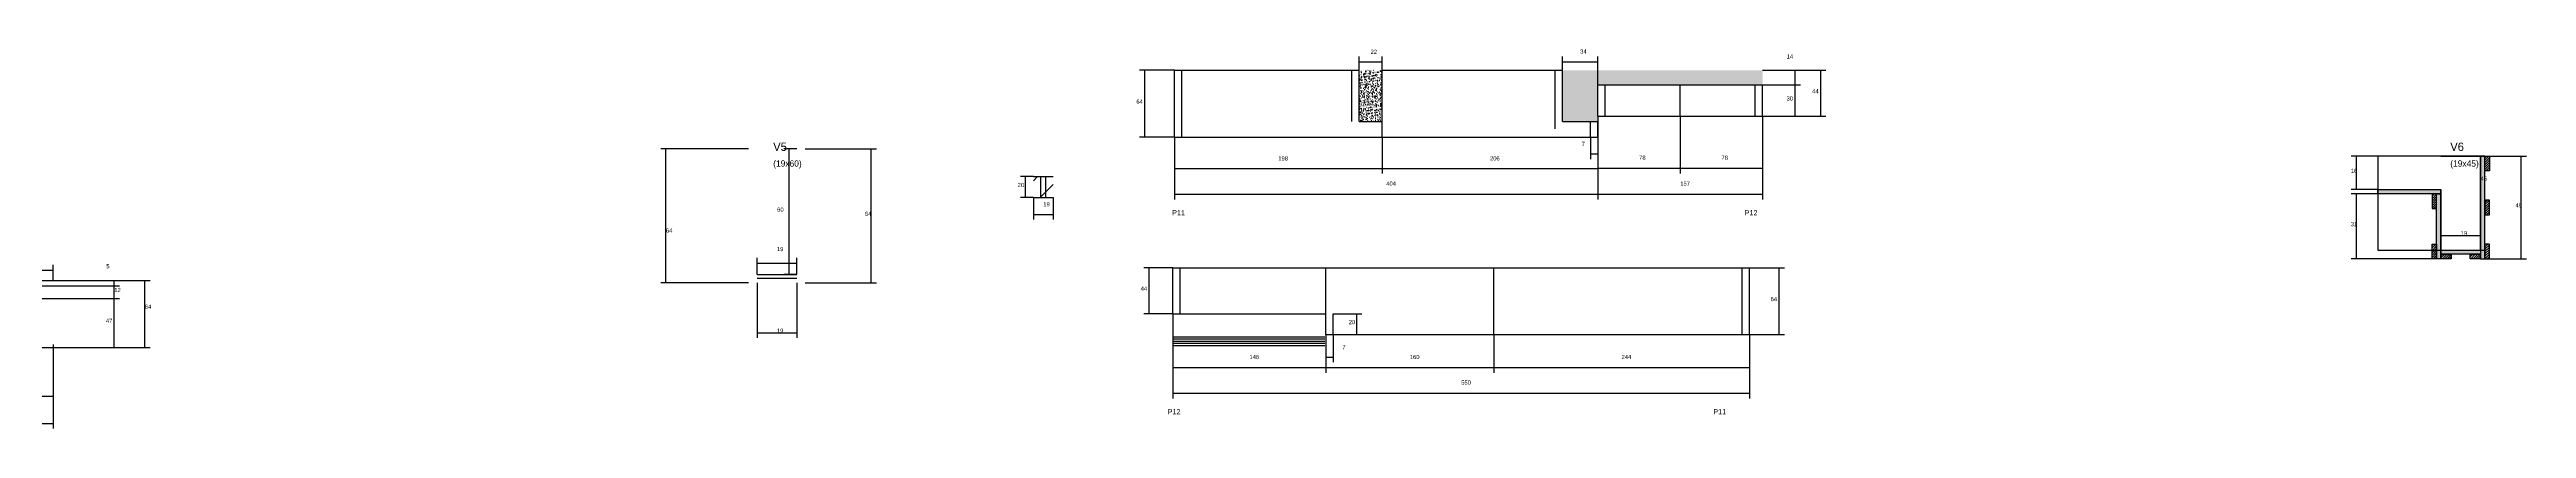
# Model space of a CAD drawing. Header units: metres. Extents: x -2848 to 22762, y -45195 to 1016.
# Drawn here: x -690 to 1673, y -31060 to -30698 of the extents above; entities that cross this region are included whole.
import ezdxf

# ---------------------------------------------------------------- set-up
doc = ezdxf.new("R2010")
doc.units = ezdxf.units.M
for name, color, linetype in [('CONCRETO', 251, 'Continuous'), ('COTA', 4, 'Continuous'), ('Cota Seção (2x)', 4, 'Continuous'), ('Hachura', 253, 'Continuous'), ('Madeira', 126, 'Continuous'), ('NOMENCLATURA', 7, 'Continuous'), ('Painéis', 200, 'Continuous'), ('SARR_2.2x7', 40, 'Continuous'), ('Texto Seção', 7, 'Continuous')]:
    doc.layers.add(name, color=color, linetype=linetype)

msp = doc.modelspace()

# ---------------------------------------------------------------- hatches: boundary and pattern name
at = {"layer": 'COTA'}
h = msp.add_hatch(dxfattribs=at)
h.set_pattern_fill('AR-CONC', scale=0.03)
h.paths.add_polyline_path([(558.9, -30766.8), (580.9, -30766.8), (580.9, -30717.8), (558.9, -30717.8)])
h = msp.add_hatch(dxfattribs=at)
h.set_pattern_fill('AR-CONC', scale=0.03)
h.paths.add_polyline_path([(786.9, -30731.8), (943.9, -30731.8), (943.9, -30717.8), (752.9, -30717.8), (752.9, -30766.8), (786.9, -30766.8), (786.9, -30761.8)])
at = {"layer": 'Hachura'}
h = msp.add_hatch(color=8, dxfattribs=at)
h.dxf.hatch_style = 1
h.paths.add_polyline_path([(1633, -30800), (1629, -30800), (1629, -30800), (1629, -30898), (1629, -30898), (1633, -30898), (1633, -30898), (1633, -30800)])
h = msp.add_hatch(dxfattribs=at)
h.set_pattern_fill('ANSI31', scale=0.5)
h.paths.add_polyline_path([(1633, -30800), (1637.4, -30800), (1637.4, -30800), (1637.4, -30814), (1637.4, -30814), (1633, -30814), (1633, -30814), (1633, -30800)])
h = msp.add_hatch(dxfattribs=at)
h.set_pattern_fill('ANSI31', scale=5)
h.paths.add_polyline_path([(248.2, -30839.5), (267.2, -30839.5), (267.2, -30819.5), (248.2, -30819.5)])
h = msp.add_hatch(color=8, dxfattribs=at)
h.dxf.hatch_style = 1
h.paths.add_polyline_path([(1531, -30836), (1531, -30832), (1531, -30832), (1591, -30832), (1591, -30832), (1591, -30836), (1591, -30836), (1531, -30836)])
h = msp.add_hatch(dxfattribs=at)
h.set_pattern_fill('ANSI31', scale=0.5)
h.paths.add_polyline_path([(1587, -30836), (1582.6, -30836), (1582.6, -30836), (1582.6, -30850), (1582.6, -30850), (1587, -30850), (1587, -30850), (1587, -30836)])
h = msp.add_hatch(color=8, dxfattribs=at)
h.dxf.hatch_style = 1
h.paths.add_polyline_path([(1587, -30836), (1591, -30836), (1591, -30836), (1591, -30898), (1591, -30898), (1587, -30898), (1587, -30898), (1587, -30836)])
h = msp.add_hatch(dxfattribs=at)
h.set_pattern_fill('ANSI31', scale=0.5)
h.paths.add_polyline_path([(1633, -30856), (1637.4, -30856), (1637.4, -30856), (1637.4, -30842), (1637.4, -30842), (1633, -30842), (1633, -30842), (1633, -30856)])
h = msp.add_hatch(dxfattribs=at)
h.set_pattern_fill('ANSI31', scale=0.5)
h.paths.add_polyline_path([(1587, -30898), (1582.6, -30898), (1582.6, -30898), (1582.6, -30884), (1582.6, -30884), (1587, -30884), (1587, -30884), (1587, -30898)])
h = msp.add_hatch(dxfattribs=at)
h.set_pattern_fill('ANSI31', scale=0.5)
h.paths.add_polyline_path([(1633, -30898), (1637.4, -30898), (1637.4, -30898), (1637.4, -30884), (1637.4, -30884), (1633, -30884), (1633, -30884), (1633, -30898)])
h = msp.add_hatch(color=8, dxfattribs=at)
h.dxf.hatch_style = 1
h.paths.add_polyline_path([(1591, -30893.6), (1591, -30890), (1591, -30890), (1629, -30890), (1629, -30890), (1629, -30893.6), (1629, -30893.6), (1591, -30893.6)])
h = msp.add_hatch(dxfattribs=at)
h.set_pattern_fill('ANSI31', scale=0.5)
h.paths.add_polyline_path([(1591, -30898), (1591, -30893.6), (1591, -30893.6), (1601, -30893.6), (1601, -30893.6), (1601, -30898), (1601, -30898), (1591, -30898)])
h = msp.add_hatch(dxfattribs=at)
h.set_pattern_fill('ANSI31', scale=0.5)
h.paths.add_polyline_path([(1619, -30898), (1619, -30893.6), (1619, -30893.6), (1629, -30893.6), (1629, -30893.6), (1629, -30898), (1629, -30898), (1619, -30898)])

# ---------------------------------------------------------------- linework, layer by layer
at = {"layer": 'CONCRETO'}
for points in [[(1629, -30820), (1629, -30800), (1531, -30800), (1531, -30832), (1591, -30832), (1591, -30890), (1629, -30890), (1629, -30820)], [(1531, -30890), (1629, -30890), (1629, -30800), (1531, -30800)]]:
    msp.add_lwpolyline(points, close=True, dxfattribs=at)
at = {"layer": 'COTA'}
for p, q in [((382.9, -30717.8), (349.6, -30717.8)), ((354.6, -30781.8), (354.6, -30717.8)), ((558.9, -30717.8), (558.9, -30704.7)), ((558.9, -30709.7), (580.9, -30709.7)), ((580.9, -30717.8), (580.9, -30704.7)), ((752.9, -30717.8), (752.9, -30704.7)), ((752.9, -30709.7), (786.9, -30709.7)), ((786.9, -30731.8), (786.9, -30704.7)), ((943.9, -30717.8), (980, -30717.8)), ((943.9, -30717.8), (1004.4, -30717.8)), ((975, -30731.8), (975, -30717.8)), ((999.4, -30761.8), (999.4, -30717.8)), ((943.9, -30731.8), (980, -30731.8)), ((943.9, -30731.8), (980, -30731.8)), ((975, -30761.8), (975, -30731.8)), ((786.9, -30761.8), (786.9, -30816.5)), ((865.4, -30761.8), (865.4, -30816.5)), ((865.4, -30761.8), (865.4, -30816.5)), ((943.9, -30761.8), (943.9, -30816.5)), ((943.9, -30761.8), (980, -30761.8)), ((943.9, -30761.8), (1004.4, -30761.8)), ((382.9, -30781.8), (349.6, -30781.8)), ((382.9, -30781.8), (382.9, -30841.3)), ((382.9, -30781.8), (382.9, -30816.7)), ((580.9, -30781.8), (580.9, -30816.7)), ((580.9, -30781.8), (580.9, -30816.7)), ((779.9, -30781.8), (779.9, -30802.7)), ((786.9, -30781.8), (786.9, -30841.3)), ((786.9, -30781.8), (786.9, -30841.3)), ((786.9, -30781.8), (786.9, -30802.7)), ((786.9, -30781.8), (786.9, -30816.7)), ((943.9, -30781.8), (943.9, -30841.3)), ((-23.4, -30793.1), (-107.3, -30793.1)), ((-102.3, -30921.1), (-102.3, -30793.1)), ((30.6, -30793.1), (98.6, -30793.1)), ((93.6, -30921.1), (93.6, -30793.1)), ((382.9, -30811.7), (580.9, -30811.7)), ((580.9, -30811.7), (786.9, -30811.7)), ((779.9, -30797.7), (786.9, -30797.7)), ((786.9, -30811.5), (865.4, -30811.5)), ((865.4, -30811.5), (943.9, -30811.5)), ((1531, -30800), (1505.6, -30800)), ((1510.6, -30832), (1510.6, -30800)), ((1637.4, -30800), (1672.7, -30800)), ((1667.7, -30898), (1667.7, -30800)), ((248.2, -30819.5), (235.8, -30819.5)), ((240.8, -30839.5), (240.8, -30819.5)), ((382.9, -30836.3), (786.9, -30836.3)), ((786.9, -30836.3), (943.9, -30836.3)), ((1531, -30832), (1505.6, -30832)), ((1531, -30836), (1505.6, -30836)), ((1510.6, -30898), (1510.6, -30836)), ((248.2, -30839.5), (235.8, -30839.5)), ((248.2, -30839.5), (248.2, -30860.6)), ((248.2, -30855.6), (267.2, -30855.6)), ((267.2, -30839.5), (267.2, -30860.6)), ((-910.9, -30909), (-686.9, -30909)), ((-686.9, -30918.9), (-686.9, -30904)), ((381.4, -30906.6), (353.7, -30906.6)), ((358.7, -30950.6), (358.7, -30906.6)), ((931.4, -30906.6), (964.7, -30906.6)), ((959.7, -30970.6), (959.7, -30906.6)), ((1582.6, -30898), (1505.6, -30898)), ((1637.4, -30898), (1672.7, -30898)), ((-686.9, -30918.9), (-594.5, -30918.9)), ((-686.9, -30918.9), (-623.6, -30918.9)), ((-686.9, -30923.9), (-623.6, -30923.9)), ((-686.9, -30923.9), (-623.6, -30923.9)), ((-628.6, -30923.9), (-628.6, -30918.9)), ((-628.6, -30935.9), (-628.6, -30923.9)), ((-599.5, -30982.9), (-599.5, -30918.9)), ((-23.4, -30921.1), (-107.3, -30921.1)), ((-15.4, -30921.1), (-15.4, -30973.8)), ((22.6, -30921.1), (22.6, -30973.8)), ((30.6, -30921.1), (98.6, -30921.1)), ((-686.9, -30935.9), (-623.6, -30935.9)), ((-686.9, -30935.9), (-623.6, -30935.9)), ((-628.6, -30982.9), (-628.6, -30935.9)), ((381.4, -30950.6), (353.7, -30950.6)), ((381.4, -30950.6), (381.4, -31007.1)), ((381.4, -30950.6), (381.4, -31031.5)), ((534.4, -30950.6), (561.7, -30950.6)), ((556.7, -30970.6), (556.7, -30950.6)), ((-686.9, -30979.9), (-686.9, -31060.4)), ((-15.4, -30968.8), (22.6, -30968.8)), ((527.4, -30970.6), (527.4, -30997)), ((534.4, -30970.6), (534.4, -30997)), ((534.4, -30970.6), (561.7, -30970.6)), ((687.4, -30970.6), (687.4, -31007.1)), ((687.4, -30970.6), (687.4, -31007.1)), ((931.4, -30970.6), (931.4, -31007.1)), ((931.4, -30970.6), (931.4, -31031.5)), ((931.4, -30970.6), (964.7, -30970.6)), ((-686.9, -30982.9), (-623.6, -30982.9)), ((-686.9, -30982.9), (-594.5, -30982.9)), ((-686.9, -30982.9), (-686.9, -31034.3)), ((381.4, -31002.1), (527.4, -31002.1)), ((527.4, -30984.6), (527.4, -31007.1)), ((527.4, -30984.6), (527.4, -31007.1)), ((527.4, -30992), (534.4, -30992)), ((527.4, -31002.1), (687.4, -31002.1)), ((687.4, -31002.1), (931.4, -31002.1)), ((381.4, -31026.5), (931.4, -31026.5)), ((-910.9, -31029.3), (-686.9, -31029.3)), ((-1154.9, -31055.4), (-686.9, -31055.4))]:
    msp.add_line(p, q, dxfattribs=at)
at = {"layer": 'Cota Seção (2x)'}
for p, q in [((22.6, -30793.1), (10.3, -30793.1)), ((15.3, -30913.1), (15.3, -30793.1)), ((1591, -30800), (1634, -30800)), ((1629, -30890), (1629, -30800)), ((1591, -30890), (1591, -30870.7)), ((1591, -30875.7), (1629, -30875.7)), ((1629, -30890), (1629, -30870.7)), ((-15.4, -30913.1), (-15.4, -30897.3)), ((-15.4, -30902.3), (22.6, -30902.3)), ((22.6, -30913.1), (22.6, -30897.3)), ((1591, -30890), (1634, -30890)), ((22.6, -30913.1), (10.3, -30913.1))]:
    msp.add_line(p, q, dxfattribs=at)
at = {"layer": 'Madeira'}
for points in [[(1633, -30800), (1637.4, -30800), (1637.4, -30814), (1633, -30814)], [(1587, -30836), (1582.6, -30836), (1582.6, -30850), (1587, -30850)], [(1633, -30856), (1637.4, -30856), (1637.4, -30842), (1633, -30842)], [(1587, -30898), (1582.6, -30898), (1582.6, -30884), (1587, -30884)], [(1633, -30898), (1637.4, -30898), (1637.4, -30884), (1633, -30884)], [(1591, -30898), (1591, -30893.6), (1601, -30893.6), (1601, -30898)], [(1619, -30898), (1619, -30893.6), (1629, -30893.6), (1629, -30898)]]:
    msp.add_lwpolyline(points, close=True, dxfattribs=at)
at = {"layer": 'Painéis'}
for p, q in [((382.9, -30717.8), (558.9, -30717.8)), ((382.9, -30781.8), (382.9, -30717.8)), ((558.9, -30766.8), (558.9, -30717.8)), ((580.9, -30717.8), (752.9, -30717.8)), ((580.9, -30781.8), (580.9, -30717.8)), ((752.9, -30766.8), (752.9, -30717.8)), ((786.9, -30731.8), (943.9, -30731.8)), ((786.9, -30761.8), (786.9, -30731.8)), ((865.4, -30761.8), (865.4, -30731.8)), ((943.9, -30761.8), (943.9, -30731.8)), ((558.9, -30766.8), (580.9, -30766.8)), ((752.9, -30766.8), (786.9, -30766.8)), ((786.9, -30761.8), (943.9, -30761.8)), ((786.9, -30781.8), (786.9, -30766.8)), ((382.9, -30781.8), (580.9, -30781.8)), ((580.9, -30781.8), (786.9, -30781.8)), ((248.2, -30819.5), (267.2, -30819.5)), ((1531, -30832), (1591, -30832)), ((1531, -30836), (1531, -30832)), ((1591, -30836), (1591, -30832)), ((1591, -30898), (1591, -30836)), ((248.2, -30839.5), (267.2, -30839.5)), ((381.4, -30906.6), (687.4, -30906.6)), ((381.4, -30950.6), (381.4, -30906.6)), ((527.4, -30970.6), (527.4, -30906.6)), ((687.4, -30906.6), (931.4, -30906.6)), ((687.4, -30970.6), (687.4, -30906.6)), ((931.4, -30970.6), (931.4, -30906.6)), ((1591, -30890), (1629, -30890)), ((1591, -30893.6), (1591, -30890)), ((-1154.9, -30918.9), (-686.9, -30918.9)), ((-1154.9, -30923.9), (-686.9, -30923.9)), ((-15.4, -30913.1), (22.6, -30913.1)), ((-15.4, -30916.7), (22.6, -30916.7)), ((-1154.9, -30935.9), (-686.9, -30935.9)), ((381.4, -30950.6), (527.4, -30950.6)), ((527.4, -30970.6), (687.4, -30970.6)), ((687.4, -30970.6), (931.4, -30970.6)), ((-1154.9, -30982.9), (-686.9, -30982.9))]:
    msp.add_line(p, q, dxfattribs=at)
for points in [[(1633, -30800), (1629, -30800), (1629, -30898), (1633, -30898)], [(1531, -30836), (1531, -30832), (1591, -30832), (1591, -30836)], [(1587, -30836), (1591, -30836), (1591, -30898), (1587, -30898)], [(1591, -30893.6), (1591, -30890), (1629, -30890), (1629, -30893.6)]]:
    msp.add_lwpolyline(points, close=True, dxfattribs=at)
at = {"layer": 'SARR_2.2x7'}
for p, q in [((389.9, -30781.8), (389.9, -30717.8)), ((551.9, -30766.8), (551.9, -30717.8)), ((745.9, -30773.8), (745.9, -30717.8)), ((793.9, -30761.8), (793.9, -30731.8)), ((936.9, -30761.8), (936.9, -30731.8)), ((779.9, -30781.8), (779.9, -30766.8)), ((255.2, -30839.5), (255.2, -30819.5)), ((260.2, -30839.5), (260.2, -30819.5)), ((388.4, -30950.6), (388.4, -30906.6)), ((924.4, -30970.6), (924.4, -30906.6)), ((534.4, -30970.6), (534.4, -30950.6)), ((382.3, -30972.65), (526.3, -30972.65)), ((382.3, -30974.7), (526.3, -30974.7)), ((382.3, -30976.75), (526.3, -30976.75)), ((382.3, -30978.8), (526.3, -30978.8)), ((382.3, -30980.85), (526.3, -30980.85))]:
    msp.add_line(p, q, dxfattribs=at)

# ---------------------------------------------------------------- texts
at = {"layer": 'COTA'}
for s, p in [('22', (569.9, -30702.2)), ('34', (769.9, -30702)), ('14', (966.9, -30706.7)), ('30', (966.8, -30746.8)), ('44', (991.3, -30739.8)), ('64', (346.5, -30749.8)), ('7', (771.3, -30790.2)), ('198', (481.9, -30804.1)), ('206', (683.9, -30804.1)), ('78', (826.2, -30803.4)), ('78', (904.7, -30803.4)), ('16', (1505.1, -30816)), ('20', (233.2, -30829.5)), ('404', (584.9, -30828.2)), ('157', (865.4, -30828.2)), ('64', (87.5, -30857.1)), ('19', (257.7, -30848)), ('49', (1662.2, -30849)), ('64', (-102.3, -30873.1)), ('31', (1505.1, -30867)), ('5', (-636.2, -30907.2)), ('12', (-628.6, -30929.9)), ('44', (350.6, -30928.6)), ('47', (-636.6, -30959.4)), ('64', (-599.5, -30945.9)), ('20', (549.1, -30960.6)), ('64', (951.6, -30938.6)), ('19', (3.6, -30968.8)), ('146', (454.4, -30994)), ('7', (543, -30984.5)), ('160', (607.4, -30994)), ('244', (809.4, -30994)), ('550', (656.4, -31018.4))]:
    msp.add_text(s, height=4, dxfattribs=at).set_placement(p)
at = {"layer": 'Cota Seção (2x)'}
for s, p in [('45', (1629, -30823.5)), ('60', (3.8, -30853.1)), ('19', (1610, -30875.7)), ('19', (3.6, -30890.8))]:
    msp.add_text(s, height=4, dxfattribs=at).set_placement(p)
at = {"layer": 'NOMENCLATURA'}
for s, p in [('P11', (380.6, -30856.6)), ('P12', (926.8, -30856.6)), ('P12', (376.4, -31046.8)), ('P11', (896.9, -31046.8))]:
    msp.add_text(s, height=5, dxfattribs=at).set_placement(p)
at = {"layer": 'Texto Seção'}
for s, height, p in [('V5', 8, (0, -30795)), ('V6', 8, (1600, -30795)), ('(19x60)', 6, (0, -30810)), ('(19x45)', 6, (1600, -30810))]:
    msp.add_text(s, height=height, dxfattribs=at).set_placement(p)

doc.saveas('drawing.dxf')
